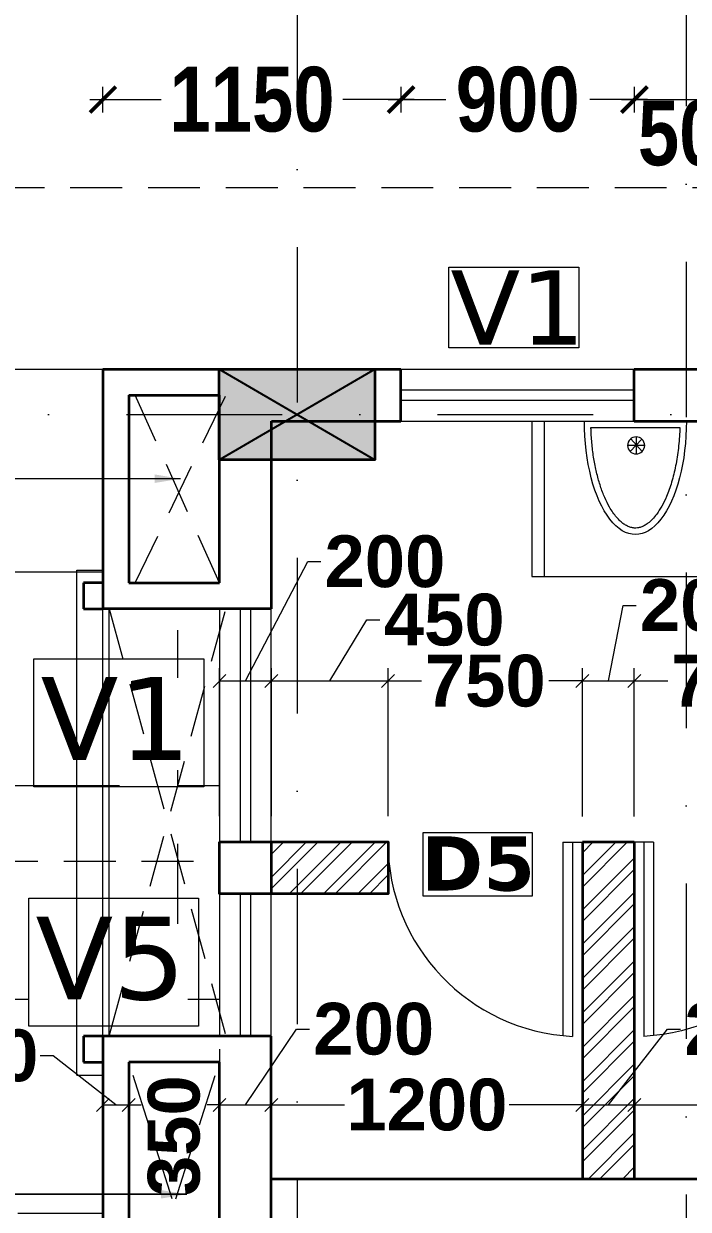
# Model space of a CAD drawing. Header units: millimetres. Extents: x -3092155 to 4513934, y -12317808 to 1850003.
# Drawn here: x -448569 to -446006, y -5566954 to -5562377 of the extents above; entities that cross this region are included whole.
import ezdxf

# ---------------------------------------------------------------- set-up
doc = ezdxf.new("R2010")
doc.units = ezdxf.units.MM
doc.header["$LTSCALE"] = 2
doc.header["$MEASUREMENT"] = 0
doc.header["$PDMODE"] = 34
doc.header["$PDSIZE"] = 500
for name, pattern in [('DASHDOT', [1, 0.5, -0.25, 0, -0.25]), ('DASHED2', [0.375, 0.25, -0.125]), ('HIDDEN', [0.375, 0.25, -0.125])]:
    doc.linetypes.add(name, pattern=pattern)
for name, color, linetype, lineweight in [('coloumn', 10, 'Continuous', 35), ('cornice', 12, 'Continuous', 25), ('D DIM', 250, 'Continuous', 9), ('D5', 10, 'Continuous', 5), ('DIM', 27, 'Continuous', 5), ('DOOR', 27, 'Continuous', 5), ('DUCT', 37, 'Continuous', 35), ('FIXTURE', 252, 'Continuous', 0), ('glass', 5, 'Continuous', 15), ('GRID', 251, 'DASHDOT', 5), ('HAT', 42, 'Continuous', 5), ('hatch toilet', 42, 'Continuous', 9), ('PROJ', 251, 'HIDDEN', 5), ('SILL', 74, 'Continuous', 9), ('v1', 162, 'Continuous', 5), ('VENTI', 162, 'Continuous', 5), ('W2', 162, 'Continuous', 5), ('WAll', 250, 'Continuous', 35)]:
    doc.layers.add(name, color=color, linetype=linetype, lineweight=lineweight)
doc.layers.add('DOT', color=7, linetype='DASHED2', lineweight=0, true_color=0x89067c)
doc.layers.add('duct text', color=7, linetype='Continuous', lineweight=5, true_color=0x30182a)
doc.styles.add('COLOUMNN DIM', font='ARIALNB.TTF', dxfattribs={"height": 550})
doc.styles.add('door', font='arial.ttf', dxfattribs={"height": 70})
doc.styles.add('INNER DIM', font='ARIALNB.TTF', dxfattribs={"height": 250})
doc.styles.add('int dim', font='arialbd.ttf', dxfattribs={"height": 200})
doc.styles.add('style2', font='verdana.ttf')
doc.dimstyles.new('DOOR', dxfattribs={"dimtxt": 100, "dimasz": 100, "dimexe": 25, "dimexo": 50, "dimgap": 25, "dimtad": 0, "dimtih": 1, "dimtoh": 1, "dimdec": 0, "dimzin": 3, "dimdsep": 46, "dimtxsty": 'door', "dimblk": 'OBLIQUE', "dimcen": 200, "dimclrd": 256, "dimclre": 256, "dimclrt": 256, "dimadec": 0, "dimazin": 0, "dimtfac": 1, "dimtdec": 0, "dimtofl": 0, "dimtmove": 2, "dimatfit": 3, "dimfxl": 300, "dimfxlon": 1, "dimfrac": 1, "dimtolj": 1, "dimtzin": 0, "dimlwd": -1, "dimlwe": -1, "dimarcsym": 0})
doc.dimstyles.new('external final', dxfattribs={"dimscale": 0, "dimtxt": 250, "dimasz": 100, "dimexe": 50, "dimexo": 50, "dimgap": 50, "dimtad": 0, "dimdec": 0, "dimzin": 0, "dimdsep": 46, "dimtxsty": 'INNER DIM', "dimblk": 'ARCHTICK', "dimcen": 100, "dimdle": 50, "dimclrd": 256, "dimclre": 256, "dimclrt": 256, "dimadec": 0, "dimazin": 0, "dimtfac": 1, "dimtdec": 0, "dimtix": 1, "dimtmove": 1, "dimatfit": 3, "dimfxl": 50, "dimfxlon": 1, "dimtolj": 1, "dimtzin": 0, "dimlwd": -1, "dimlwe": -1, "dimarcsym": 1})
doc.dimstyles.new('lamon', dxfattribs={"dimtxt": 200, "dimasz": 50, "dimexe": 50, "dimexo": 100, "dimgap": 25, "dimtad": 0, "dimdec": 0, "dimzin": 3, "dimdsep": 46, "dimtxsty": 'int dim', "dimblk": 'OBLIQUE', "dimcen": 90, "dimclrd": 256, "dimclre": 256, "dimclrt": 256, "dimadec": 0, "dimazin": 0, "dimtfac": 1, "dimtdec": 0, "dimtofl": 0, "dimtmove": 1, "dimatfit": 3, "dimfxl": 1, "dimfrac": 1, "dimtolj": 1, "dimtzin": 0, "dimlwd": -1, "dimlwe": -1, "dimarcsym": 1})

# ---------------------------------------------------------------- blocks, each defined once
blk = doc.blocks.new('uri')
at = {"layer": 'FIXTURE', "ltscale": 100}
for p, q in [((1256512.1, -5187048.7), (1256512.1, -5186705.8)), ((1256537.1, -5187074), (1256537.1, -5186680.5)), ((1256466.9, -5186851.8), (1256419.1, -5186897.2)), ((1256419.4, -5186851.5), (1256468.8, -5186895.1)), ((1256443, -5186841.5), (1256443, -5186907.5)), ((1256476, -5186874.5), (1256410, -5186874.5))]:
    blk.add_line(p, q, dxfattribs=at)
blk.add_circle((1256443, -5186874.5), 33, dxfattribs=at)
blk.add_ellipse((1256537.1, -5186877.2), major_axis=(438.1, 0), ratio=0.449067, start_param=1.570796, end_param=4.712389, dxfattribs=at)
blk.add_open_spline([(1256512.1, -5186705.8), (1256509.5, -5186705.9), (1256506.8, -5186706), (1256480, -5186706.9), (1256456, -5186708.7), (1256409.1, -5186714), (1256386.2, -5186717.6), (1256342.2, -5186726.3), (1256321.1, -5186731.6), (1256281.3, -5186743.5), (1256262.7, -5186750.2), (1256232.3, -5186763.1), (1256219.9, -5186769.1), (1256197.3, -5186781.7), (1256187, -5186788.2), (1256170.4, -5186800.5), (1256163.6, -5186806.1), (1256151.8, -5186817.5), (1256146.7, -5186823.2), (1256138.9, -5186833.5), (1256135.9, -5186838.1), (1256130.9, -5186847.2), (1256129, -5186851.7), (1256126.1, -5186860.5), (1256125.1, -5186864.8), (1256124, -5186873.4), (1256123.9, -5186877.6), (1256124.5, -5186886.2), (1256125.2, -5186890.5), (1256127.6, -5186899.2), (1256129.3, -5186903.6), (1256133.7, -5186912.7), (1256136.4, -5186917.3), (1256142.9, -5186926.6), (1256146.7, -5186931.3), (1256155.4, -5186940.7), (1256160.4, -5186945.4), (1256171.3, -5186954.7), (1256177.4, -5186959.3), (1256190.5, -5186968.4), (1256197.6, -5186972.9), (1256216.5, -5186983.7), (1256228.9, -5186989.8), (1256255.6, -5187001.5), (1256270, -5187006.9), (1256300.3, -5187016.9), (1256316.3, -5187021.5), (1256349.6, -5187029.7), (1256366.9, -5187033.3), (1256402.5, -5187039.4), (1256420.8, -5187041.9), (1256458.1, -5187045.9), (1256477, -5187047.3), (1256501.4, -5187048.3), (1256506.8, -5187048.5), (1256512.1, -5187048.7)], degree=3, knots=[1.629393, 1.629393, 1.629393, 1.629393, 1.648181, 1.648181, 1.818462, 1.818462, 1.988743, 1.988743, 2.159025, 2.159025, 2.329306, 2.329306, 2.461629, 2.461629, 2.593951, 2.593951, 2.703241, 2.703241, 2.812532, 2.812532, 2.903056, 2.903056, 2.993581, 2.993581, 3.084106, 3.084106, 3.17463, 3.17463, 3.265155, 3.265155, 3.35568, 3.35568, 3.446205, 3.446205, 3.536729, 3.536729, 3.627254, 3.627254, 3.717779, 3.717779, 3.808303, 3.808303, 3.942921, 3.942921, 4.077539, 4.077539, 4.212157, 4.212157, 4.346775, 4.346775, 4.481393, 4.481393, 4.616011, 4.616011, 4.653792, 4.653792, 4.653792, 4.653792], dxfattribs=at)
blk = doc.blocks.new('A$C782B46B9')
at = {"layer": 'DOOR', "ltscale": 100}
for p, q in [((998.8, 100), (3.8, 100)), ((998.8, 100), (998.8, 0)), ((998.8, 50), (0, 50))]:
    blk.add_line(p, q, dxfattribs=at)
blk.add_arc((998.8, 0), 1000, 90, 177.13402, dxfattribs=at)
blk = doc.blocks.new('_ArchTick')
at = {"color": 0, "linetype": 'ByBlock', "const_width": 0.15}
blk.add_lwpolyline([(-0.5, -0.5), (0.5, 0.5)], dxfattribs=at)
blk = doc.blocks.new('*D60')
at = {"layer": 'D DIM', "ltscale": 100, "transparency": 16777216}
for p, q in [((-449538.7, -5566235.9), (-449538.7, -5566585.7)), ((-449488.7, -5566285.9), (-449588.7, -5566285.9)), ((-449538.7, -5567635.9), (-449538.7, -5567286.2)), ((-449488.7, -5567585.9), (-449588.7, -5567585.9))]:
    blk.add_line(p, q, dxfattribs=at)
at = {"layer": 'Defpoints', "color": 0, "lineweight": 50, "ltscale": 100, "transparency": 16777216}
for p in [(-449538.7, -5566285.9), (-448263.5, -5566285.9), (-448263.5, -5567585.9)]:
    blk.add_point(p, dxfattribs=at)
at = {"layer": 'D DIM', "ltscale": 100, "transparency": 16777216, "xscale": 100, "yscale": 100, "zscale": 100}
for p, rotation in [((-449538.7, -5566285.9), 90), ((-449538.7, -5567585.9), 270)]:
    blk.add_blockref('_ArchTick', p, dxfattribs=dict(at, rotation=rotation))
at = {"layer": 'D DIM', "ltscale": 100, "transparency": 16777216, "insert": (-449538.7, -5566935.9), "char_height": 250, "attachment_point": 5, "rotation": 90, "style": 'INNER DIM'}
blk.add_mtext('\\A1;1300', dxfattribs=at)
blk = doc.blocks.new('*D61')
at = {"layer": 'D DIM', "ltscale": 100, "transparency": 16777216}
for p, q in [((-449488.7, -5565736.2), (-449588.7, -5565736.2)), ((-449538.7, -5566285.9), (-449538.7, -5565736.2)), ((-449488.7, -5566285.9), (-449588.7, -5566285.9))]:
    blk.add_line(p, q, dxfattribs=at)
at = {"layer": 'Defpoints', "color": 0, "lineweight": 50, "ltscale": 100, "transparency": 16777216}
for p in [(-449538.7, -5565736.2), (-447813.5, -5565736.2), (-448263.5, -5566285.9)]:
    blk.add_point(p, dxfattribs=at)
at = {"layer": 'D DIM', "ltscale": 100, "transparency": 16777216, "insert": (-449538.7, -5566011.1), "char_height": 250, "attachment_point": 5, "rotation": 90, "style": 'INNER DIM'}
blk.add_mtext('\\A1;550', dxfattribs=at)
blk = doc.blocks.new('*D62')
at = {"layer": 'D DIM', "ltscale": 100, "transparency": 16777216}
for p, q in [((-449538.7, -5565786.2), (-449538.7, -5565486.2)), ((-449488.7, -5565536.2), (-449588.7, -5565536.2)), ((-449538.7, -5565636.2), (-449923, -5565718.2)), ((-449923, -5565718.2), (-449923, -5565818.2)), ((-449488.7, -5565736.2), (-449588.7, -5565736.2))]:
    blk.add_line(p, q, dxfattribs=at)
at = {"layer": 'Defpoints', "color": 0, "lineweight": 50, "ltscale": 100, "transparency": 16777216}
for p in [(-449538.7, -5565536.2), (-447813.5, -5565536.2), (-447813.5, -5565736.2)]:
    blk.add_point(p, dxfattribs=at)
at = {"layer": 'D DIM', "ltscale": 100, "transparency": 16777216, "xscale": 100, "yscale": 100, "zscale": 100}
for p, rotation in [((-449538.7, -5565536.2), 90), ((-449538.7, -5565736.2), 270)]:
    blk.add_blockref('_ArchTick', p, dxfattribs=dict(at, rotation=rotation))
at = {"layer": 'D DIM', "ltscale": 100, "transparency": 16777216, "insert": (-449923, -5566096.6), "char_height": 250, "attachment_point": 5, "rotation": 90, "style": 'INNER DIM'}
blk.add_mtext('\\A1;200', dxfattribs=at)
blk = doc.blocks.new('*D63')
at = {"layer": 'D DIM', "ltscale": 100, "transparency": 16777216}
for p, q in [((-449538.7, -5564585.9), (-449538.7, -5564808.7)), ((-449488.7, -5564635.9), (-449588.7, -5564635.9)), ((-449538.7, -5565586.2), (-449538.7, -5565363.5)), ((-449488.7, -5565536.2), (-449588.7, -5565536.2))]:
    blk.add_line(p, q, dxfattribs=at)
at = {"layer": 'Defpoints', "color": 0, "lineweight": 50, "ltscale": 100, "transparency": 16777216}
for p in [(-449538.7, -5564635.9), (-448263.5, -5564635.9), (-447813.5, -5565536.2)]:
    blk.add_point(p, dxfattribs=at)
at = {"layer": 'D DIM', "ltscale": 100, "transparency": 16777216, "xscale": 100, "yscale": 100, "zscale": 100}
for p, rotation in [((-449538.7, -5564635.9), 90), ((-449538.7, -5565536.2), 270)]:
    blk.add_blockref('_ArchTick', p, dxfattribs=dict(at, rotation=rotation))
at = {"layer": 'D DIM', "ltscale": 100, "transparency": 16777216, "insert": (-449538.7, -5565086.1), "char_height": 250, "attachment_point": 5, "rotation": 90, "style": 'INNER DIM'}
blk.add_mtext('\\A1;900', dxfattribs=at)
blk = doc.blocks.new('*D64')
at = {"layer": 'D DIM', "ltscale": 100, "transparency": 16777216}
for p, q in [((-449538.7, -5563661.2), (-449538.7, -5563893.5)), ((-449488.7, -5563711.2), (-449588.7, -5563711.2)), ((-449538.7, -5564685.9), (-449538.7, -5564453.6)), ((-449488.7, -5564635.9), (-449588.7, -5564635.9))]:
    blk.add_line(p, q, dxfattribs=at)
at = {"layer": 'Defpoints', "color": 0, "lineweight": 50, "ltscale": 100, "transparency": 16777216}
for p in [(-449538.7, -5563711.2), (-448263.5, -5563711.2), (-448263.5, -5564635.9)]:
    blk.add_point(p, dxfattribs=at)
at = {"layer": 'D DIM', "ltscale": 100, "transparency": 16777216, "xscale": 100, "yscale": 100, "zscale": 100}
for p, rotation in [((-449538.7, -5563711.2), 90), ((-449538.7, -5564635.9), 270)]:
    blk.add_blockref('_ArchTick', p, dxfattribs=dict(at, rotation=rotation))
at = {"layer": 'D DIM', "ltscale": 100, "transparency": 16777216, "insert": (-449538.7, -5564173.6), "char_height": 250, "attachment_point": 5, "rotation": 90, "style": 'INNER DIM'}
blk.add_mtext('\\A1;925', dxfattribs=at)
blk = doc.blocks.new('*D65')
at = {"layer": 'D DIM', "ltscale": 100, "transparency": 16777216}
for p, q in [((-448263.5, -5562720.4), (-448263.5, -5562620.4)), ((-447113.5, -5562720.4), (-447113.5, -5562620.4)), ((-448313.5, -5562670.4), (-448038.7, -5562670.4)), ((-447063.5, -5562670.4), (-447338.3, -5562670.4))]:
    blk.add_line(p, q, dxfattribs=at)
at = {"layer": 'Defpoints', "color": 0, "lineweight": 50, "ltscale": 100, "transparency": 16777216}
for p in [(-447113.5, -5562670.4), (-448263.5, -5563711.2), (-447113.5, -5563711.2)]:
    blk.add_point(p, dxfattribs=at)
at = {"layer": 'D DIM', "ltscale": 100, "transparency": 16777216, "xscale": 100, "yscale": 100, "zscale": 100, "rotation": 180}
blk.add_blockref('_ArchTick', (-448263.5, -5562670.4), dxfattribs=at)
at = {"layer": 'D DIM', "ltscale": 100, "transparency": 16777216, "xscale": 100, "yscale": 100, "zscale": 100}
blk.add_blockref('_ArchTick', (-447113.5, -5562670.4), dxfattribs=at)
at = {"layer": 'D DIM', "ltscale": 100, "transparency": 16777216, "insert": (-447688.5, -5562670.4), "char_height": 250, "attachment_point": 5, "style": 'INNER DIM'}
blk.add_mtext('\\A1;1150', dxfattribs=at)
blk = doc.blocks.new('*D66')
at = {"layer": 'D DIM', "ltscale": 100, "transparency": 16777216}
for p, q in [((-447113.5, -5562720.4), (-447113.5, -5562620.4)), ((-446213.5, -5562720.4), (-446213.5, -5562620.4)), ((-447163.5, -5562670.4), (-446940.9, -5562670.4)), ((-446163.5, -5562670.4), (-446386.1, -5562670.4))]:
    blk.add_line(p, q, dxfattribs=at)
at = {"layer": 'Defpoints', "color": 0, "lineweight": 50, "ltscale": 100, "transparency": 16777216}
for p in [(-446213.5, -5562670.4), (-447113.5, -5563711.2), (-446213.5, -5563711.2)]:
    blk.add_point(p, dxfattribs=at)
at = {"layer": 'D DIM', "ltscale": 100, "transparency": 16777216, "xscale": 100, "yscale": 100, "zscale": 100, "rotation": 180}
blk.add_blockref('_ArchTick', (-447113.5, -5562670.4), dxfattribs=at)
at = {"layer": 'D DIM', "ltscale": 100, "transparency": 16777216, "xscale": 100, "yscale": 100, "zscale": 100}
blk.add_blockref('_ArchTick', (-446213.5, -5562670.4), dxfattribs=at)
at = {"layer": 'D DIM', "ltscale": 100, "transparency": 16777216, "insert": (-446663.5, -5562670.4), "char_height": 250, "attachment_point": 5, "style": 'INNER DIM'}
blk.add_mtext('\\A1;900', dxfattribs=at)
blk = doc.blocks.new('*D67')
at = {"layer": 'D DIM', "ltscale": 100, "transparency": 16777216}
for p, q in [((-446213.5, -5562720.4), (-446213.5, -5562620.4)), ((-445713.5, -5562720.4), (-445713.5, -5562620.4)), ((-446263.5, -5562670.4), (-445663.5, -5562670.4))]:
    blk.add_line(p, q, dxfattribs=at)
at = {"layer": 'Defpoints', "color": 0, "lineweight": 50, "ltscale": 100, "transparency": 16777216}
for p in [(-445713.5, -5562670.4), (-446213.5, -5563711.2), (-445713.5, -5563711.2)]:
    blk.add_point(p, dxfattribs=at)
at = {"layer": 'D DIM', "ltscale": 100, "transparency": 16777216, "xscale": 100, "yscale": 100, "zscale": 100, "rotation": 180}
blk.add_blockref('_ArchTick', (-446213.5, -5562670.4), dxfattribs=at)
at = {"layer": 'D DIM', "ltscale": 100, "transparency": 16777216, "xscale": 100, "yscale": 100, "zscale": 100}
blk.add_blockref('_ArchTick', (-445713.5, -5562670.4), dxfattribs=at)
at = {"layer": 'D DIM', "ltscale": 100, "transparency": 16777216, "insert": (-445961.2, -5562800.8), "char_height": 250, "attachment_point": 5, "style": 'INNER DIM'}
blk.add_mtext('\\A1;500', dxfattribs=at)
blk = doc.blocks.new('_Oblique')
at = {"color": 0, "linetype": 'ByBlock', "lineweight": -2}
blk.add_line((-0.5, -0.5), (0.5, 0.5), dxfattribs=at)
blk = doc.blocks.new('*D588')
at = {"layer": 'Defpoints', "color": 0, "lineweight": 50, "ltscale": 100, "transparency": 16777216}
for p in [(-447613.9, -5564914.7), (-447813.9, -5565536.2), (-447613.9, -5565536.2)]:
    blk.add_point(p, dxfattribs=at)
at = {"layer": 'DIM', "ltscale": 100, "transparency": 16777216}
for p, q in [((-447713.9, -5564914.7), (-447473.6, -5564453.8)), ((-447473.6, -5564453.8), (-447423.6, -5564453.8)), ((-447813.9, -5565436.2), (-447813.9, -5564864.7)), ((-447613.9, -5565436.2), (-447613.9, -5564864.7)), ((-447813.9, -5564914.7), (-447613.9, -5564914.7))]:
    blk.add_line(p, q, dxfattribs=at)
at = {"layer": 'DIM', "ltscale": 100, "transparency": 16777216, "xscale": 50, "yscale": 50, "zscale": 50, "rotation": 180}
blk.add_blockref('_Oblique', (-447813.9, -5564914.7), dxfattribs=at)
at = {"layer": 'DIM', "ltscale": 100, "transparency": 16777216, "xscale": 50, "yscale": 50, "zscale": 50}
blk.add_blockref('_Oblique', (-447613.9, -5564914.7), dxfattribs=at)
at = {"layer": 'DIM', "ltscale": 100, "transparency": 16777216, "insert": (-447175.9, -5564453.8), "char_height": 200, "attachment_point": 5, "style": 'int dim'}
blk.add_mtext('\\A1;200', dxfattribs=at)
blk = doc.blocks.new('*D589')
at = {"layer": 'Defpoints', "color": 0, "lineweight": 50, "ltscale": 100, "transparency": 16777216}
for p in [(-447163.9, -5564914.7), (-447613.9, -5565536.2), (-447163.9, -5565536.2)]:
    blk.add_point(p, dxfattribs=at)
at = {"layer": 'DIM', "ltscale": 100, "transparency": 16777216}
for p, q in [((-447388.9, -5564914.7), (-447246, -5564678.9)), ((-447246, -5564678.9), (-447196, -5564678.9)), ((-447613.9, -5565436.2), (-447613.9, -5564864.7)), ((-447163.9, -5565436.2), (-447163.9, -5564864.7)), ((-447613.9, -5564914.7), (-447163.9, -5564914.7))]:
    blk.add_line(p, q, dxfattribs=at)
at = {"layer": 'DIM', "ltscale": 100, "transparency": 16777216, "xscale": 50, "yscale": 50, "zscale": 50, "rotation": 180}
blk.add_blockref('_Oblique', (-447613.9, -5564914.7), dxfattribs=at)
at = {"layer": 'DIM', "ltscale": 100, "transparency": 16777216, "xscale": 50, "yscale": 50, "zscale": 50}
blk.add_blockref('_Oblique', (-447163.9, -5564914.7), dxfattribs=at)
at = {"layer": 'DIM', "ltscale": 100, "transparency": 16777216, "insert": (-446947.3, -5564678.9), "char_height": 200, "attachment_point": 5, "style": 'int dim'}
blk.add_mtext('\\A1;450', dxfattribs=at)
blk = doc.blocks.new('*D590')
at = {"layer": 'Defpoints', "color": 0, "lineweight": 50, "ltscale": 100, "transparency": 16777216}
for p in [(-446413.9, -5564914.7), (-447163.9, -5565536.2), (-446413.9, -5565537.4)]:
    blk.add_point(p, dxfattribs=at)
at = {"layer": 'DIM', "ltscale": 100, "transparency": 16777216}
for p, q in [((-447163.9, -5565436.2), (-447163.9, -5564864.7)), ((-446413.9, -5565437.4), (-446413.9, -5564864.7)), ((-447163.9, -5564914.7), (-447034.2, -5564914.7)), ((-446413.9, -5564914.7), (-446543.7, -5564914.7))]:
    blk.add_line(p, q, dxfattribs=at)
at = {"layer": 'DIM', "ltscale": 100, "transparency": 16777216, "xscale": 50, "yscale": 50, "zscale": 50, "rotation": 180}
blk.add_blockref('_Oblique', (-447163.9, -5564914.7), dxfattribs=at)
at = {"layer": 'DIM', "ltscale": 100, "transparency": 16777216, "xscale": 50, "yscale": 50, "zscale": 50}
blk.add_blockref('_Oblique', (-446413.9, -5564914.7), dxfattribs=at)
at = {"layer": 'DIM', "ltscale": 100, "transparency": 16777216, "insert": (-446788.9, -5564914.7), "char_height": 200, "attachment_point": 5, "style": 'int dim'}
blk.add_mtext('\\A1;750', dxfattribs=at)
blk = doc.blocks.new('*D591')
at = {"layer": 'Defpoints', "color": 0, "lineweight": 50, "ltscale": 100, "transparency": 16777216}
for p in [(-446213.9, -5564914.7), (-446413.9, -5565537.4), (-446213.9, -5565537.4)]:
    blk.add_point(p, dxfattribs=at)
at = {"layer": 'DIM', "ltscale": 100, "transparency": 16777216}
for p, q in [((-446313.9, -5564914.7), (-446257, -5564623)), ((-446257, -5564623), (-446207, -5564623)), ((-446413.9, -5565437.4), (-446413.9, -5564864.7)), ((-446213.9, -5565437.4), (-446213.9, -5564864.7)), ((-446413.9, -5564914.7), (-446213.9, -5564914.7))]:
    blk.add_line(p, q, dxfattribs=at)
at = {"layer": 'DIM', "ltscale": 100, "transparency": 16777216, "xscale": 50, "yscale": 50, "zscale": 50, "rotation": 180}
blk.add_blockref('_Oblique', (-446413.9, -5564914.7), dxfattribs=at)
at = {"layer": 'DIM', "ltscale": 100, "transparency": 16777216, "xscale": 50, "yscale": 50, "zscale": 50}
blk.add_blockref('_Oblique', (-446213.9, -5564914.7), dxfattribs=at)
at = {"layer": 'DIM', "ltscale": 100, "transparency": 16777216, "insert": (-445959.3, -5564623), "char_height": 200, "attachment_point": 5, "style": 'int dim'}
blk.add_mtext('\\A1;200', dxfattribs=at)
blk = doc.blocks.new('*D592')
at = {"layer": 'Defpoints', "color": 0, "lineweight": 50, "ltscale": 100, "transparency": 16777216}
for p in [(-445463.9, -5564914.7), (-446213.9, -5565537.4), (-445463.9, -5565536.2)]:
    blk.add_point(p, dxfattribs=at)
at = {"layer": 'DIM', "ltscale": 100, "transparency": 16777216}
for p, q in [((-446213.9, -5565437.4), (-446213.9, -5564864.7)), ((-445463.9, -5565436.2), (-445463.9, -5564864.7)), ((-446213.9, -5564914.7), (-446084.2, -5564914.7)), ((-445463.9, -5564914.7), (-445593.7, -5564914.7))]:
    blk.add_line(p, q, dxfattribs=at)
at = {"layer": 'DIM', "ltscale": 100, "transparency": 16777216, "xscale": 50, "yscale": 50, "zscale": 50, "rotation": 180}
blk.add_blockref('_Oblique', (-446213.9, -5564914.7), dxfattribs=at)
at = {"layer": 'DIM', "ltscale": 100, "transparency": 16777216, "xscale": 50, "yscale": 50, "zscale": 50}
blk.add_blockref('_Oblique', (-445463.9, -5564914.7), dxfattribs=at)
at = {"layer": 'DIM', "ltscale": 100, "transparency": 16777216, "insert": (-445838.9, -5564914.7), "char_height": 200, "attachment_point": 5, "style": 'int dim'}
blk.add_mtext('\\A1;750', dxfattribs=at)
blk = doc.blocks.new('*D600')
at = {"layer": 'Defpoints', "color": 0, "lineweight": 50, "ltscale": 100, "transparency": 16777216}
for p in [(-448163.9, -5566551.1), (-448263.9, -5566632.5), (-448163.9, -5566632.5)]:
    blk.add_point(p, dxfattribs=at)
at = {"layer": 'DIM', "ltscale": 100, "transparency": 16777216}
for p, q in [((-448455.2, -5566361.4), (-448505.2, -5566361.4)), ((-448213.9, -5566551.1), (-448455.2, -5566361.4)), ((-448263.9, -5566532.5), (-448263.9, -5566501.1)), ((-448163.9, -5566532.5), (-448163.9, -5566501.1)), ((-448263.9, -5566551.1), (-448163.9, -5566551.1))]:
    blk.add_line(p, q, dxfattribs=at)
at = {"layer": 'DIM', "ltscale": 100, "transparency": 16777216, "xscale": 50, "yscale": 50, "zscale": 50, "rotation": 180}
blk.add_blockref('_Oblique', (-448263.9, -5566551.1), dxfattribs=at)
at = {"layer": 'DIM', "ltscale": 100, "transparency": 16777216, "xscale": 50, "yscale": 50, "zscale": 50}
blk.add_blockref('_Oblique', (-448163.9, -5566551.1), dxfattribs=at)
at = {"layer": 'DIM', "ltscale": 100, "transparency": 16777216, "insert": (-448745.4, -5566361.4), "char_height": 200, "attachment_point": 5, "style": 'int dim'}
blk.add_mtext('\\A1;100', dxfattribs=at)
blk = doc.blocks.new('*D601')
at = {"layer": 'Defpoints', "color": 0, "lineweight": 50, "ltscale": 100, "transparency": 16777216}
for p in [(-447813.9, -5566385.9), (-447813.9, -5566551.1), (-448163.9, -5566632.5)]:
    blk.add_point(p, dxfattribs=at)
at = {"layer": 'DIM', "ltscale": 100, "transparency": 16777216}
for p, q in [((-447813.9, -5566485.9), (-447813.9, -5566601.1)), ((-448163.9, -5566532.5), (-448163.9, -5566501.1)), ((-448163.9, -5566551.1), (-448116, -5566551.1)), ((-447813.9, -5566551.1), (-447861.8, -5566551.1))]:
    blk.add_line(p, q, dxfattribs=at)
at = {"layer": 'DIM', "ltscale": 100, "transparency": 16777216, "xscale": 50, "yscale": 50, "zscale": 50, "rotation": 180}
blk.add_blockref('_Oblique', (-448163.9, -5566551.1), dxfattribs=at)
at = {"layer": 'DIM', "ltscale": 100, "transparency": 16777216, "xscale": 50, "yscale": 50, "zscale": 50}
blk.add_blockref('_Oblique', (-447813.9, -5566551.1), dxfattribs=at)
at = {"layer": 'DIM', "ltscale": 100, "transparency": 16777216, "insert": (-447988.9, -5566669.8), "char_height": 200, "attachment_point": 5, "rotation": 90, "style": 'int dim'}
blk.add_mtext('\\A1;350', dxfattribs=at)
blk = doc.blocks.new('*D602')
at = {"layer": 'Defpoints', "color": 0, "lineweight": 50, "ltscale": 100, "transparency": 16777216}
for p in [(-447613.9, -5566285.9), (-447813.9, -5566385.9), (-447613.9, -5566551.1)]:
    blk.add_point(p, dxfattribs=at)
at = {"layer": 'DIM', "ltscale": 100, "transparency": 16777216}
for p, q in [((-447713.9, -5566551.1), (-447516.7, -5566258.4)), ((-447516.7, -5566258.4), (-447466.7, -5566258.4)), ((-447613.9, -5566385.9), (-447613.9, -5566601.1)), ((-447813.9, -5566485.9), (-447813.9, -5566601.1)), ((-447813.9, -5566551.1), (-447613.9, -5566551.1))]:
    blk.add_line(p, q, dxfattribs=at)
at = {"layer": 'DIM', "ltscale": 100, "transparency": 16777216, "xscale": 50, "yscale": 50, "zscale": 50, "rotation": 180}
blk.add_blockref('_Oblique', (-447813.9, -5566551.1), dxfattribs=at)
at = {"layer": 'DIM', "ltscale": 100, "transparency": 16777216, "xscale": 50, "yscale": 50, "zscale": 50}
blk.add_blockref('_Oblique', (-447613.9, -5566551.1), dxfattribs=at)
at = {"layer": 'DIM', "ltscale": 100, "transparency": 16777216, "insert": (-447219, -5566258.4), "char_height": 200, "attachment_point": 5, "style": 'int dim'}
blk.add_mtext('\\A1;200', dxfattribs=at)
blk = doc.blocks.new('*D603')
at = {"layer": 'Defpoints', "color": 0, "lineweight": 50, "ltscale": 100, "transparency": 16777216}
for p in [(-447613.9, -5566285.9), (-446413.9, -5566551.1), (-446413.9, -5566836.2)]:
    blk.add_point(p, dxfattribs=at)
at = {"layer": 'DIM', "ltscale": 100, "transparency": 16777216}
for p, q in [((-447613.9, -5566385.9), (-447613.9, -5566601.1)), ((-446413.9, -5566736.2), (-446413.9, -5566501.1)), ((-447613.9, -5566551.1), (-447331.7, -5566551.1)), ((-446413.9, -5566551.1), (-446696.1, -5566551.1))]:
    blk.add_line(p, q, dxfattribs=at)
at = {"layer": 'DIM', "ltscale": 100, "transparency": 16777216, "xscale": 50, "yscale": 50, "zscale": 50, "rotation": 180}
blk.add_blockref('_Oblique', (-447613.9, -5566551.1), dxfattribs=at)
at = {"layer": 'DIM', "ltscale": 100, "transparency": 16777216, "xscale": 50, "yscale": 50, "zscale": 50}
blk.add_blockref('_Oblique', (-446413.9, -5566551.1), dxfattribs=at)
at = {"layer": 'DIM', "ltscale": 100, "transparency": 16777216, "insert": (-447013.9, -5566551.1), "char_height": 200, "attachment_point": 5, "style": 'int dim'}
blk.add_mtext('\\A1;1200', dxfattribs=at)
blk = doc.blocks.new('*D604')
at = {"layer": 'Defpoints', "color": 0, "lineweight": 50, "ltscale": 100, "transparency": 16777216}
for p in [(-446213.9, -5566551.1), (-446413.9, -5566836.2), (-446213.9, -5566836.2)]:
    blk.add_point(p, dxfattribs=at)
at = {"layer": 'DIM', "ltscale": 100, "transparency": 16777216}
for p, q in [((-446313.9, -5566551.1), (-446085.7, -5566259.3)), ((-446085.7, -5566259.3), (-446035.7, -5566259.3)), ((-446413.9, -5566736.2), (-446413.9, -5566501.1)), ((-446213.9, -5566736.2), (-446213.9, -5566501.1)), ((-446413.9, -5566551.1), (-446213.9, -5566551.1))]:
    blk.add_line(p, q, dxfattribs=at)
at = {"layer": 'DIM', "ltscale": 100, "transparency": 16777216, "xscale": 50, "yscale": 50, "zscale": 50, "rotation": 180}
blk.add_blockref('_Oblique', (-446413.9, -5566551.1), dxfattribs=at)
at = {"layer": 'DIM', "ltscale": 100, "transparency": 16777216, "xscale": 50, "yscale": 50, "zscale": 50}
blk.add_blockref('_Oblique', (-446213.9, -5566551.1), dxfattribs=at)
at = {"layer": 'DIM', "ltscale": 100, "transparency": 16777216, "insert": (-445787.9, -5566259.3), "char_height": 200, "attachment_point": 5, "style": 'int dim'}
blk.add_mtext('\\A1;200', dxfattribs=at)
blk = doc.blocks.new('*D605')
at = {"layer": 'Defpoints', "color": 0, "lineweight": 50, "ltscale": 100, "transparency": 16777216}
for p in [(-445013.9, -5566551.1), (-446213.9, -5566836.2), (-445013.9, -5566836.2)]:
    blk.add_point(p, dxfattribs=at)
at = {"layer": 'DIM', "ltscale": 100, "transparency": 16777216}
for p, q in [((-446213.9, -5566736.2), (-446213.9, -5566501.1)), ((-445013.9, -5566736.2), (-445013.9, -5566501.1)), ((-446213.9, -5566551.1), (-445931.7, -5566551.1)), ((-445013.9, -5566551.1), (-445296.1, -5566551.1))]:
    blk.add_line(p, q, dxfattribs=at)
at = {"layer": 'DIM', "ltscale": 100, "transparency": 16777216, "xscale": 50, "yscale": 50, "zscale": 50, "rotation": 180}
blk.add_blockref('_Oblique', (-446213.9, -5566551.1), dxfattribs=at)
at = {"layer": 'DIM', "ltscale": 100, "transparency": 16777216, "xscale": 50, "yscale": 50, "zscale": 50}
blk.add_blockref('_Oblique', (-445013.9, -5566551.1), dxfattribs=at)
at = {"layer": 'DIM', "ltscale": 100, "transparency": 16777216, "insert": (-445613.9, -5566551.1), "char_height": 200, "attachment_point": 5, "style": 'int dim'}
blk.add_mtext('\\A1;1200', dxfattribs=at)
blk = doc.blocks.new('*D1043')
at = {"layer": 'D DIM', "ltscale": 100, "transparency": 16777216}
for p, q in [((-371304.6, -5563836.2), (-371304.6, -5565380.5)), ((-371354.6, -5563886.2), (-371254.6, -5563886.2)), ((-371304.6, -5568385.5), (-371304.6, -5566841.2)), ((-371254.6, -5568335.5), (-371354.6, -5568335.5))]:
    blk.add_line(p, q, dxfattribs=at)
at = {"layer": 'Defpoints', "color": 0, "lineweight": 50, "ltscale": 100, "transparency": 16777216}
for p in [(-456692.5, -5563886.2), (-371304.6, -5563886.2), (-369359.9, -5568335.5)]:
    blk.add_point(p, dxfattribs=at)
at = {"layer": 'D DIM', "ltscale": 100, "transparency": 16777216, "xscale": 100, "yscale": 100, "zscale": 100}
for p, rotation in [((-371304.6, -5563886.2), 90), ((-371304.6, -5568335.5), 270)]:
    blk.add_blockref('_ArchTick', p, dxfattribs=dict(at, rotation=rotation))
at = {"layer": 'D DIM', "ltscale": 100, "transparency": 16777216, "insert": (-371304.6, -5566110.8), "char_height": 550, "attachment_point": 5, "rotation": 90, "style": 'COLOUMNN DIM'}
blk.add_mtext('\\A1;4449', dxfattribs=at)
blk = doc.blocks.new('S.F')
at = {"layer": 'coloumn', "ltscale": 100}
blk.add_hatch(color=256, dxfattribs=at).paths.add_polyline_path([(38455.5, -5871906.2), (38455.5, -5872256.2), (37855.5, -5872256.2), (37855.5, -5871906.2)])
at = {"layer": 'coloumn', "lineweight": 25, "ltscale": 100}
for p, q in [((37855.5, -5872256.2), (38455.5, -5871906.2)), ((37855.5, -5871906.2), (38455.5, -5872256.2))]:
    blk.add_line(p, q, dxfattribs=at)
at = {"layer": 'coloumn', "ltscale": 100}
blk.add_lwpolyline([(38455.5, -5871906.2), (38455.5, -5872256.2), (37855.5, -5872256.2), (37855.5, -5871906.2)], close=True, dxfattribs=at)
blk = doc.blocks.new('ujuj')
at = {"layer": 'DUCT', "ltscale": 100}
for p, q in [((-427849.3, -5813156.2), (-427849.3, -5813081.2)), ((-427849.3, -5813081.2), (-427749.3, -5813081.2)), ((-427749.3, -5813081.2), (-427749.3, -5813156.2)), ((-426099.3, -5813156.2), (-426099.3, -5813081.2)), ((-426099.3, -5813081.2), (-425999.3, -5813081.2)), ((-425999.3, -5813081.2), (-425999.3, -5813156.2))]:
    blk.add_line(p, q, dxfattribs=at)
at = {"layer": 'PROJ', "ltscale": 250}
blk.add_line((-426099.3, -5813156.2), (-427749.3, -5813156.2), dxfattribs=at)
at = {"layer": 'SILL', "ltscale": 100}
for p, q in [((-425949.3, -5813056.2), (-427898.9, -5813056.2)), ((-427898.9, -5813056.2), (-427898.9, -5813156.2)), ((-425949.3, -5813056.2), (-425949.3, -5813156.2)), ((-426099.3, -5813156.2), (-427749.3, -5813156.2))]:
    blk.add_line(p, q, dxfattribs=at)
blk = doc.blocks.new('hyh')
at = {"layer": 'duct text', "ltscale": 0.1}
for points in [[(-184709.2, -5608123.6), (-186903.9, -5608123.6), (-185994.8, -5608123.6)], [(-184685.3, -5610886), (-186903.9, -5610886), (-184685.3, -5610886)]]:
    blk.add_leader(points, dimstyle='DOOR', dxfattribs=at)

msp = doc.modelspace()

# ---------------------------------------------------------------- hatches: boundary and pattern name
at = {"layer": 'HAT', "ltscale": 100}
h = msp.add_hatch(dxfattribs=at)
h.set_pattern_fill('ANGLE', color=256, scale=3000, style=0)
h.set_pattern_definition([(0, (-0.4, 141206), (0, 825), [600, -225]), (90, (-0.4, 141206), (-825, 5e-14), [600, -225])])
h.paths.add_polyline_path([(-449164.3, -5564911), (-449164.3, -5565610.7), (-447814.4, -5565610.7), (-447814.4, -5565536.2), (-447814.4, -5564635.9), (-448263.9, -5564635.9), (-448263.9, -5563711.2), (-449314.3, -5563711.2), (-449314.3, -5564911)])
h.paths.add_polyline_path([(-448552.2, -5564902.1), (-447935.9, -5564902.1), (-447935.9, -5565259.3), (-448552.2, -5565259.3)], flags=0)
h.paths.add_polyline_path([(-449164.3, -5574111.7), (-449164.3, -5574861.4), (-449314.3, -5574861.4), (-449314.3, -5576061.2), (-448263.9, -5576061.2), (-448263.9, -5575135.9), (-447814.4, -5575135.9), (-447814.4, -5574111.7)])
h.paths.add_polyline_path([(-449164.3, -5565610.7), (-449164.3, -5574111.7), (-447814.4, -5574111.7), (-447814.4, -5573485.9), (-448263.9, -5573485.9), (-448263.9, -5572185.9), (-447814.4, -5572185.9), (-447814.4, -5570536.2), (-448263.9, -5570536.2), (-448263.9, -5569236.2), (-447814.4, -5569236.2), (-447814.4, -5567585.9), (-448263.9, -5567585.9), (-448263.9, -5566285.9), (-447814.4, -5566285.9), (-447814.4, -5565610.7)])
h.paths.add_polyline_path([(-448988.5, -5572835.9, -1), (-448588.5, -5572835.9, -1)], flags=16)
h.paths.add_polyline_path([(-447935.9, -5573565.9), (-447935.9, -5574060), (-448656.5, -5574060), (-448656.5, -5573565.9)], flags=16)
h.paths.add_polyline_path([(-448656.5, -5571661.5), (-448656.5, -5571167.4), (-447935.9, -5571167.4), (-447935.9, -5571661.5)], flags=16)
h.paths.add_polyline_path([(-448988.5, -5569885.9, -1), (-448588.5, -5569885.9, -1)], flags=16)
h.paths.add_polyline_path([(-448552.2, -5568959.3), (-448552.2, -5568602.1), (-447935.9, -5568602.1), (-447935.9, -5568959.3)], flags=0)
h.paths.add_polyline_path([(-448552.2, -5568059.3), (-448552.2, -5567702.1), (-447935.9, -5567702.1), (-447935.9, -5568059.3)], flags=0)
h.paths.add_polyline_path([(-448988.5, -5566935.9, -1), (-448588.5, -5566935.9, -1)], flags=16)
h.paths.add_polyline_path([(-448552.6, -5566209), (-448552.6, -5565851.9), (-447936.4, -5565851.9), (-447936.4, -5566209)], flags=0)
h.paths.add_polyline_path([(-448623, -5564839.3), (-447861.2, -5564839.3), (-447861.2, -5565320.2), (-448623, -5565320.2)], flags=24)
h.paths.add_polyline_path([(-448630.1, -5565786.1), (-447855, -5565786.1), (-447855, -5566272.8), (-448630.1, -5566272.8)], flags=24)
h.paths.add_polyline_path([(-448629.6, -5567636.4), (-447854.6, -5567636.4), (-447854.6, -5568123.1), (-448629.6, -5568123.1)], flags=24)
h.paths.add_polyline_path([(-448623, -5568539.3), (-447861.2, -5568539.3), (-447861.2, -5569020.2), (-448623, -5569020.2)], flags=24)
h.paths.add_polyline_path([(-448735.4, -5571158), (-447901.6, -5571158), (-447901.6, -5571644.2), (-448735.4, -5571644.2)], flags=24)
at = {"layer": 'hatch toilet', "ltscale": 100}
h = msp.add_hatch(dxfattribs=at)
h.set_pattern_fill('ANSI32', color=256, scale=250, style=0)
h.set_pattern_definition([(45, (-227379.82, 311194.99), (-66.2912607, 66.2912607), []), (45, (-227335.63, 311194.99), (-66.2912607, 66.2912607), [])])
h.paths.add_polyline_path([(-447164.3, -5565736.2), (-447164.3, -5565536.2), (-447614.8, -5565536.2), (-447614.8, -5565736.2)])
h.paths.add_polyline_path([(-446214.3, -5565536.2), (-446414.3, -5565536.2), (-446414.3, -5566836.2), (-446214.3, -5566836.2)])
h.paths.add_polyline_path([(-444064.3, -5565736.2), (-443614.3, -5565736.2), (-443614.3, -5566836.2), (-443414.3, -5566836.2), (-443414.3, -5565536.2), (-444064.3, -5565536.2)])
h.paths.add_polyline_path([(-443414.3, -5567036.2), (-443614.3, -5567036.2), (-443614.3, -5568136.2), (-444064.3, -5568136.2), (-444064.3, -5568336.2), (-443414.3, -5568336.2)])
h.paths.add_polyline_path([(-444814.3, -5568336.2), (-444814.3, -5567036.2), (-445014.3, -5567036.2), (-445014.3, -5568136.2), (-445464.3, -5568136.2), (-445464.3, -5568336.2)])
h.paths.add_polyline_path([(-446214.3, -5568336.2), (-446214.3, -5567036.2), (-446414.3, -5567036.2), (-446414.3, -5568336.2)])
h.paths.add_polyline_path([(-447164.3, -5568136.2), (-447614.8, -5568136.2), (-447614.8, -5568336.2), (-447164.3, -5568336.2)])

# ---------------------------------------------------------------- linework, layer by layer
at = {"layer": 'D5', "ltscale": 0.1}
msp.add_lwpolyline([(-447028.8, -5565499.8), (-446607.4, -5565499.8), (-446607.4, -5565744.9), (-447028.8, -5565744.9)], close=True, dxfattribs=at)
at = {"layer": 'DOT', "ltscale": 400}
for p, q in [((-440089.3, -5563011.2), (-449164.3, -5563011.2)), ((-448138.9, -5564535.9), (-447788.9, -5563810.9)), ((-447814.4, -5564535.9), (-448138.9, -5563810.9)), ((-448238.9, -5564635.9), (-447788.9, -5566285.9)), ((-448238.9, -5566285.9), (-447788.9, -5564635.9)), ((-449314.3, -5565610.7), (-447814.4, -5565610.7)), ((-447814.3, -5566336.1), (-447814.3, -5567535.8)), ((-448163.9, -5567485.9), (-447813.9, -5566385.9)), ((-447813.9, -5567485.9), (-448163.9, -5566385.9))]:
    msp.add_line(p, q, dxfattribs=at)
at = {"layer": 'DOT', "linetype": 'Continuous', "ltscale": 400}
for p, q in [((-449314.3, -5563711.2), (-448263.9, -5563711.2)), ((-448238.9, -5566285.9), (-448238.9, -5564635.9))]:
    msp.add_line(p, q, dxfattribs=at)
at = {"layer": 'DUCT', "ltscale": 100}
for p, q in [((-448263.9, -5563711.2), (-448263.9, -5564635.9)), ((-448263.9, -5563711.2), (-447113.9, -5563711.2)), ((-447813.9, -5563711.2), (-447113.9, -5563711.2)), ((-447113.9, -5563911.2), (-447113.9, -5563711.2)), ((-446213.9, -5563711.2), (-445713.9, -5563711.2)), ((-446213.9, -5563911.2), (-446213.9, -5563711.2)), ((-448163.9, -5563810.9), (-447814.4, -5563810.9)), ((-448163.9, -5563810.9), (-448163.9, -5564535.9)), ((-447814.4, -5564535.9), (-447814.4, -5563810.9)), ((-447614.4, -5563911.2), (-447614.4, -5564610.9)), ((-447613.9, -5563911.2), (-447113.9, -5563911.2)), ((-446213.9, -5563911.2), (-445713.9, -5563911.2)), ((-447613.9, -5564635.9), (-447613.9, -5564485.9)), ((-448163.9, -5564535.9), (-447813.9, -5564535.9)), ((-447613.9, -5564635.9), (-448263.9, -5564635.9)), ((-447613.9, -5564635.9), (-447813.9, -5564635.9)), ((-447614.4, -5566285.9), (-448263.9, -5566285.9)), ((-448263.9, -5566285.9), (-448263.9, -5567585.9)), ((-447614.4, -5567585.9), (-447614.4, -5566285.9)), ((-447814.4, -5566385.9), (-448163.9, -5566385.9)), ((-448163.9, -5566385.9), (-448163.9, -5567485.9)), ((-447814.4, -5567485.9), (-447814.4, -5566385.9))]:
    msp.add_line(p, q, dxfattribs=at)
msp.add_lwpolyline([(-447814.4, -5565536.2), (-447163.9, -5565536.2), (-447163.9, -5565736.2), (-447814.4, -5565736.2)], close=True, dxfattribs=at)
at = {"layer": 'FIXTURE', "ltscale": 100}
msp.add_line((-446609.8, -5564511.2), (-443559.8, -5564511.2), dxfattribs=at)
msp.add_lwpolyline([(-446609.8, -5563911.2), (-446609.8, -5564511.2), (-446559.8, -5564511.2), (-446559.8, -5563911.2)], dxfattribs=at)
at = {"layer": 'glass', "ltscale": 100}
for p, q in [((-447113.9, -5563791.2), (-446213.9, -5563791.2)), ((-447113.9, -5563831.2), (-446213.9, -5563831.2)), ((-447734.3, -5564636.2), (-447734.3, -5565536.2)), ((-447694.3, -5564636.2), (-447694.3, -5565536.2)), ((-447734.3, -5565736.2), (-447734.3, -5566286.2)), ((-447694.3, -5565736.2), (-447694.3, -5566286.2))]:
    msp.add_line(p, q, dxfattribs=at)
at = {"layer": 'GRID', "color": 5, "ltscale": 600}
for p, q in [((-446013.9, -5498491), (-446013.9, -5585571.5)), ((-447514.4, -5499634.4), (-447514.4, -5584428.2))]:
    msp.add_line(p, q, dxfattribs=at)
at = {"layer": 'GRID', "color": 6, "ltscale": 600}
msp.add_line((-460173.8, -5563886.2), (-367334.4, -5563886.2), dxfattribs=at)
at = {"layer": 'SILL', "ltscale": 100}
for p, q in [((-447113.9, -5563711.2), (-446213.9, -5563711.2)), ((-447113.9, -5563911.2), (-446213.9, -5563911.2)), ((-447814.4, -5564635.9), (-447814.4, -5566285.9)), ((-447614.4, -5565536.2), (-447614.4, -5564635.9)), ((-447614.4, -5566285.9), (-447614.4, -5565736.2))]:
    msp.add_line(p, q, dxfattribs=at)
at = {"layer": 'VENTI', "ltscale": 100}
msp.add_lwpolyline([(-446929.6, -5563317.8), (-446428.4, -5563317.8), (-446428.4, -5563628.3), (-446929.6, -5563628.3)], close=True, dxfattribs=at)
at = {"layer": 'W2', "lineweight": 15, "ltscale": 0.1}
for p, q in [((-448529.5, -5564828.8), (-447874.6, -5564828.8)), ((-448529.5, -5565322.9), (-448529.5, -5564828.8)), ((-447874.6, -5564828.8), (-447874.6, -5565322.9)), ((-447874.6, -5565322.9), (-448529.5, -5565322.9)), ((-448549.4, -5565753.4), (-447894.5, -5565753.4)), ((-448549.4, -5566247.4), (-448549.4, -5565753.4)), ((-447894.5, -5565753.4), (-447894.5, -5566247.4)), ((-447894.5, -5566247.4), (-448549.4, -5566247.4))]:
    msp.add_line(p, q, dxfattribs=at)
at = {"layer": 'WAll', "ltscale": 100}
for p, q in [((-447614.4, -5565536.2), (-447614.4, -5565736.2)), ((-446414.3, -5565536.2), (-446214.3, -5565536.2)), ((-446414.3, -5565536.2), (-446414.3, -5566836.2)), ((-446214.3, -5565536.2), (-446214.3, -5566836.2)), ((-447614.3, -5566836.2), (-446414.3, -5566836.2)), ((-446414.3, -5566836.2), (-445014.3, -5566836.2))]:
    msp.add_line(p, q, dxfattribs=at)

# ---------------------------------------------------------------- block references
at = {"layer": 'coloumn'}
msp.add_blockref('S.F', (-485670.2, 308195), dxfattribs=at)
at = {"layer": 'cornice', "color": 3, "lineweight": 50}
msp.add_blockref('hyh', (-263254.8, 43989.8), dxfattribs=at)
at = {"layer": 'cornice', "color": 3, "lineweight": 50, "xscale": -1, "rotation": 90}
msp.add_blockref('ujuj', (-6261420.1, -5992385.3), dxfattribs=at)
at = {"layer": 'DOOR', "ltscale": 100, "yscale": 0.75, "zscale": 0.749999999998603}
for p, xscale, rotation in [((-446414.3, -5566286.5), 0.75, 90), ((-446214.3, -5566286.5), -0.75, 270)]:
    msp.add_blockref('A$C782B46B9', p, dxfattribs=dict(at, xscale=xscale, rotation=rotation))
at = {"layer": 'WAll', "xscale": -1, "rotation": 270}
msp.add_blockref('uri', (4740667.5, -6820448.3), dxfattribs=at)

# ---------------------------------------------------------------- texts
at = {"layer": 'D5', "ltscale": 0.1, "insert": (-446816.3, -5565620.9), "char_height": 210, "attachment_point": 5, "style": 'style2'}
msp.add_mtext('\\pt2310;{\\fVerdana|b1|i0|c0|p34;D5}', dxfattribs=at)
at = {"layer": 'v1', "style": 'style2'}
for height, p in [(287, (-446923.2, -5563616.2)), (320, (-448503.9, -5565219.4))]:
    msp.add_text('V1', height=height, dxfattribs=at).set_placement(p)
at = {"layer": 'W2', "style": 'style2'}
msp.add_text('V5', height=320, dxfattribs=at).set_placement((-448523.8, -5566143.9))

# ---------------------------------------------------------------- dimensions: what is measured, and where the dimension line sits
at = {"layer": 'D DIM', "ltscale": 100}
for base, p1, p2, picture, middle in [((-447113.5, -5562670.4), (-448263.5, -5563711.2), (-447113.5, -5563711.2), '*D65', (-447688.5, -5562670.4)), ((-446213.5, -5562670.4), (-447113.5, -5563711.2), (-446213.5, -5563711.2), '*D66', (-446663.5, -5562670.4))]:
    dim = msp.add_linear_dim(base=base, p1=p1, p2=p2, dimstyle='external final', override={"dimscale": 1}, dxfattribs=at)
    dim.commit()
    dim.dimension.update_dxf_attribs({"geometry": picture, "text_midpoint": middle})
dim = msp.add_linear_dim(base=(-445713.5, -5562670.4), p1=(-446213.5, -5563711.2), p2=(-445713.5, -5563711.2), dimstyle='external final', override={"dimscale": 1}, dxfattribs=at)
dim.commit()
dim.dimension.update_dxf_attribs({"geometry": '*D67', "text_midpoint": (-445961.2, -5562800.8), "dimtype": 160})
for base, p1, p2, override, picture, middle in [((-449538.7, -5563711.2), (-448263.5, -5564635.9), (-448263.5, -5563711.2), {"dimscale": 1}, '*D64', (-449538.7, -5564173.6)), ((-371304.6, -5563886.2), (-369359.9, -5568335.5), (-456692.5, -5563886.2), {"dimscale": 1, "dimtxsty": 'COLOUMNN DIM'}, '*D1043', (-371304.6, -5566110.8)), ((-449538.7, -5564635.9), (-447813.5, -5565536.2), (-448263.5, -5564635.9), {"dimscale": 1}, '*D63', (-449538.7, -5565086.1)), ((-449538.7, -5565736.2), (-448263.5, -5566285.9), (-447813.5, -5565736.2), {"dimscale": 1}, '*D61', (-449538.7, -5566011.1)), ((-449538.7, -5566285.9), (-448263.5, -5567585.9), (-448263.5, -5566285.9), {"dimscale": 1}, '*D60', (-449538.7, -5566935.9))]:
    dim = msp.add_linear_dim(base=base, p1=p1, p2=p2, angle=90, dimstyle='external final', override=override, dxfattribs=at)
    dim.commit()
    dim.dimension.update_dxf_attribs({"geometry": picture, "text_midpoint": middle})
dim = msp.add_linear_dim(base=(-449538.7, -5565536.2), p1=(-447813.5, -5565736.2), p2=(-447813.5, -5565536.2), angle=90, dimstyle='external final', override={"dimscale": 1}, dxfattribs=at)
dim.commit()
dim.dimension.update_dxf_attribs({"geometry": '*D62', "text_midpoint": (-449923, -5565868.2), "dimtype": 160})
at = {"layer": 'DIM', "ltscale": 100}
for base, p1, p2, picture, middle in [((-447613.9, -5564914.7), (-447813.9, -5565536.2), (-447613.9, -5565536.2), '*D588', (-447398.6, -5564453.8)), ((-446213.9, -5564914.7), (-446413.9, -5565537.4), (-446213.9, -5565537.4), '*D591', (-446182, -5564623)), ((-447163.9, -5564914.7), (-447613.9, -5565536.2), (-447163.9, -5565536.2), '*D589', (-447171, -5564678.9)), ((-447613.9, -5566551.1), (-447813.9, -5566385.9), (-447613.9, -5566285.9), '*D602', (-447441.7, -5566258.4)), ((-446213.9, -5566551.1), (-446413.9, -5566836.2), (-446213.9, -5566836.2), '*D604', (-446010.7, -5566259.3)), ((-448163.9, -5566551.1), (-448263.9, -5566632.5), (-448163.9, -5566632.5), '*D600', (-448530.2, -5566361.4))]:
    dim = msp.add_linear_dim(base=base, p1=p1, p2=p2, dimstyle='lamon', dxfattribs=at)
    dim.commit()
    dim.dimension.update_dxf_attribs({"geometry": picture, "text_midpoint": middle, "dimtype": 160})
for base, p1, p2, picture, middle in [((-446413.9, -5564914.7), (-447163.9, -5565536.2), (-446413.9, -5565537.4), '*D590', (-446788.9, -5564914.7)), ((-445463.9, -5564914.7), (-446213.9, -5565537.4), (-445463.9, -5565536.2), '*D592', (-445838.9, -5564914.7)), ((-446413.9, -5566551.1), (-447613.9, -5566285.9), (-446413.9, -5566836.2), '*D603', (-447013.9, -5566551.1)), ((-445013.9, -5566551.1), (-446213.9, -5566836.2), (-445013.9, -5566836.2), '*D605', (-445613.9, -5566551.1))]:
    dim = msp.add_linear_dim(base=base, p1=p1, p2=p2, dimstyle='lamon', dxfattribs=at)
    dim.commit()
    dim.dimension.update_dxf_attribs({"geometry": picture, "text_midpoint": middle})
dim = msp.add_linear_dim(base=(-447813.9, -5566551.1), p1=(-448163.9, -5566632.5), p2=(-447813.9, -5566385.9), dimstyle='lamon', dxfattribs=at)
dim.commit()
dim.dimension.update_dxf_attribs({"geometry": '*D601', "text_midpoint": (-447988.9, -5566669.8), "dimtype": 160, "text_rotation": 90})

doc.saveas('drawing.dxf')
